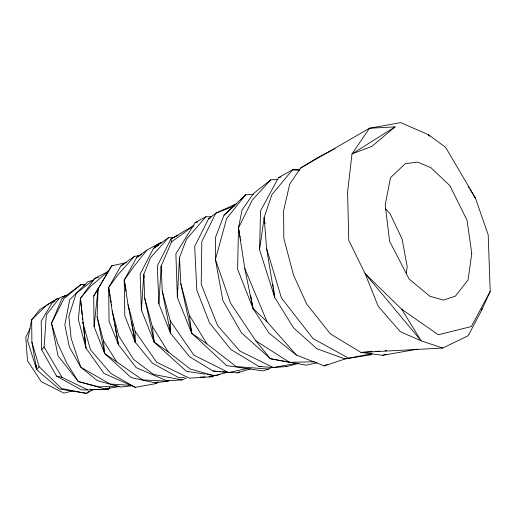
<?xml version="1.0" encoding="UTF-8"?>
<svg xmlns="http://www.w3.org/2000/svg" width="516" height="516" viewBox="0 0 516 516"><rect width="100%" height="100%" fill="white"/><g stroke="black" fill="none" stroke-linecap="round" stroke-linejoin="round"><path stroke-width="0.77" d="M277.905 179.458L270.765 179.813L253.337 193.674L242.004 210.089L238.489 227.911L237.599 269.152L253.014 308.458L268.907 333.033L296.358 355.085L324.28 365.896L346.984 358.304M371.688 354.627L345.069 358.936L316.908 348.758L293.501 327.808L274.673 297.377L259.574 249.68L260.554 210.954L278.492 177.652L292.566 169.809L299.744 169.867M169.493 380.434L168.048 381.15L155.097 382.82L131.309 377.654L104.625 353.518L97.137 316.785L98.085 288.805L111.72 265.792L126.459 262.631M272.158 367.179L268.63 369.05L263.025 370.92L226.53 365.567L191.655 333.162L177.369 297.468L179.484 257.523L186.489 239.198L205.961 216.752L211.547 216.746M248.106 368.282L228.691 372.558L213.127 371.049L189.611 356.769L170.557 333.291L158.896 303.911L161.147 266.172L171.493 241.952L193.481 225.924M205.368 374.152L186.431 371.327L154.136 342.095L141.403 310.039L143.758 274.415L150.446 257.794L168.474 237.67L174.743 237.244M109.914 387.703L108.154 389.303L87.778 389.915L62.023 377.364L44.099 347.081L46.356 314.857L59.708 297.661L67.377 295.216M84.024 330.73L85.959 348.087L80.412 298.39L90.597 286.27L108.379 271.313L94.815 278.401L80.412 298.39L78.374 319.469L85.959 348.087L103.903 373.39L135.321 387.348L156.387 383.517L158.135 381.917M94.073 326.538L98.085 288.805L93.725 296.055L94.073 326.538L104.625 353.518L142.584 379.924L168.048 381.15M406.369 273.59L407.163 266.572L402.132 239.121L390.193 213.914L385.452 208.703M259.574 249.68L264.166 217.404L271.964 194.532L292.566 169.809L299.474 170.028M58.895 299.119L57.476 298.609L39.693 309.619L31.644 319.746L27.606 340.844L36.649 369.708L59.192 388.948L86.391 393.379L93.299 389.483M332.278 150.104L316.637 158.193L300.557 168.081L289.663 184.238L283.594 210.825L283.839 238.424L293.527 275.054L306.717 304.066L330.453 333.962L360.968 352.428L442.754 348.042L468.193 335.735L481.628 310.226L481.97 308.652M253.466 194.306L245.629 194.816L223.989 215.224L215.501 237.379L215.43 259.542L222.886 300.551L241.443 332.801L270.461 358.743L289.579 362.342L314.463 361.755M481.628 310.226L490.2 291.385L488.194 234.793L475.365 197.944L445.598 147.318L428.454 134.721L400.648 122.621L369.469 128.245L300.557 168.081M30.018 328.615L25.8 337.161L27.509 360.723L41.222 381.621L63.945 393.134L72.53 390.915M296.358 355.085L267.03 321.758L253.014 308.458L244.81 268.617L238.489 227.911L252.33 199.976L270.765 179.813M232.839 205.626L234.922 204.491L215.798 213.192L208.554 218.849L194.667 246.461L196.828 290.147L209.541 322.945L230.865 349.532L258.948 366.437L273.351 367.547L286.844 366.495L298.248 363.445M168.474 237.67L153.452 248.441L140.159 274.125L141.403 310.039M490.2 291.385L471.34 326.544L438.271 334.749L401.764 309.297L365.089 273.603L348.752 240.275L347.597 192.113L351.996 153.929L369.469 128.245L395.05 126.865L371.972 146.305L351.996 153.929L395.05 126.865M184.451 377.589L178.923 377.764L152.51 363.258L135.25 342.295L124.808 315.792L124.24 280.046L136.824 257.265L146.937 250.028L161.444 242.281L154.606 246.442M186.379 378.022L182.032 379.931L166.894 380.782L136.192 367.656L118.403 344.611L109.057 321.313L108.644 287.489L120.996 265.766L134.579 256.265L139.359 255.826M93.725 296.055L111.72 265.792L113.314 265.637M205.961 216.752L195.242 222.506L175.885 253.859L177.369 297.468M128.007 304.588L135.127 331.311L135.25 342.295L128.007 304.588L124.24 280.046L133.908 266.437L146.937 250.028M115.016 324.777L118.403 344.611L112.185 310.877L108.644 287.489L118.022 274.66L134.579 256.265M31.908 342.114L36.649 369.708L39.081 366.644L31.908 342.114L31.644 319.746L47.13 304.795L57.476 298.609M87.778 389.915L81.341 389.851L56.457 376.029L41.699 349.738L44.099 347.081M109.734 387.639L108.154 389.303L90.016 389.677M156.387 383.517L157.496 382.35M223.989 215.224L236.818 203.452M240.895 199.705L244.977 195.964L245.629 194.816L226.666 218.494L215.43 259.542L230.562 303.15L255.743 340.792L270.461 358.743L306.304 365.18L317.095 362.774M135.127 331.311L156.658 362.277L189.353 378.17L212.889 376.68L214.682 375.158M93.777 279.614L76.194 293.456L68.854 316.302L71.131 338.373L80.748 367.16L97.382 380.692L120.667 387.013L132.251 385.736M88.92 391.386L86.391 393.379L61.565 388.554L39.081 366.644M153.452 248.441L158.754 245.132M136.824 257.265L141.61 254.349M120.996 265.766L124.388 263.728M194.055 225.318L170.899 239.076L157.296 266.011L158.896 303.911M54.883 301.299L52.11 302.873L41.177 321.197L41.699 349.738M62.513 296.971L65.287 295.397L67.596 295.346M208.554 218.849L210.631 217.713M177.93 235.354L170.899 239.076L171.493 241.952M333.704 149.369L335.123 148.634M324.28 365.896L327.131 364.457M229.588 372.288L237.431 372.875L239.592 371.862M219.99 374.242L216.417 375.796L214.05 375.442M234.574 205.897L215.798 213.192L201.833 241.488L201.201 284.258L217.552 325.499L239.843 351.061L273.351 367.547L296.59 363.303M85.204 284.993L81.276 284.355L61.804 298.841L51.51 323.268L57.986 355.73L78.277 381.55L105.161 388.98L107.399 388.187M94.815 278.401L98.543 277.208M155.097 382.82L157.341 382.117M237.431 372.875L250.899 368.721M278.492 177.652L280.814 176.994M372.165 351.648L360.968 352.428L382.543 355.33L386.329 354.266M227.543 372.32L213.901 375.687L190.269 369.024L168.242 351.951L154.136 342.095L144.68 298.042L143.758 274.415L144.248 277.602M91.951 280.723L88.081 281.51L69.724 299.686L64.816 324.932L69.389 347.068L80.748 367.16L110.05 384.033L132.212 385.458M195.242 222.506L197.57 222.061M372.004 353.724L348.577 358.156L312.98 338.535L281.426 297.951L266.585 248.48L264.166 217.404L264.998 223.738M382.543 355.33L417.87 349.106M105.161 388.98L119.77 386.49M166.894 380.782L168.455 380.537M375.364 351.422L379.363 351.138M384.962 350.745L386.561 350.635M118.119 386.078L99.272 386.923L78.277 381.55L66.77 363.058L57.631 343.224L51.51 323.268L63.9 298.758L81.276 284.355L84.276 285.174M200.253 377.086L204.994 376.932M208.941 376.809L212.889 376.68M258.948 366.437L261.341 366.437M285.251 366.489L286.844 366.495M137.275 255.968L138.849 256.078M213.127 371.049L220.964 371.636M222.531 371.759L226.453 372.049M268.63 369.05L236.167 366.579L206.948 343.914L191.655 333.162L180.819 283.761L179.484 257.523M206.948 374.384L212.476 375.209M182.032 379.931L153.433 374.41L133.476 359.304L118.919 336.174L112.185 310.877M56.457 376.029L62.023 377.364M442.754 348.042L421.153 340.844L400.216 331.601L378.151 306.149L365.089 273.603L421.153 340.844L401.764 309.297M228.691 372.558L193.861 355.169L170.267 320.836L162.25 291.063L161.147 266.172L161.811 270.913M135.321 387.348L110.798 373.397L90.494 349.835L82.818 322.474M255.743 340.792L289.579 362.342M473.449 195.364L475.365 197.944L469.902 189.249M468.225 186.573L469.063 187.914M97.137 316.785L103.477 340.747L116.706 361.839M144.68 298.042L152.252 326.254L168.242 351.951M180.819 283.761L189.34 315.186L206.948 343.914M244.81 268.617L267.03 321.758M162.25 291.063L170.557 333.291L170.267 320.836M238.489 227.911L239.624 234.232M239.908 235.812L240.198 237.386M240.482 238.966L240.766 240.546M250.737 295.823L253.014 308.458M124.24 280.046L126.194 291.076M131.625 321.81L135.25 342.295M108.644 287.489L110.14 296.216M110.411 297.803L111.224 302.563M111.495 304.15L111.766 305.736M114.068 319.223L114.339 320.81M266.585 248.48L274.673 297.377L273.422 287.876M190.894 328.434L191.655 333.162L189.34 315.186M153.284 336.522L154.136 342.095L152.252 326.254M169.338 324.609L169.558 326.189M169.783 327.763L170.557 333.291M273.009 284.709L273.216 286.296M80.412 298.39L82.263 314.954M82.528 317.321L82.792 319.688M83.057 322.055L83.321 324.422M83.495 326.002L83.85 329.156M104.296 350.325L104.625 353.518L103.477 340.747M31.644 319.746L31.805 321.333M36.172 364.947L36.649 369.708M471.759 253.427L468.083 279.949L455.344 296.171L443.489 300.067L429.976 296.319L409.111 279.033L389.632 241.301L385.175 204.891L390.535 177.639L405.273 163.701L417.573 162.089L430.86 167.668L449.9 185.708L467.057 220.345L471.759 253.427M429.435 135.979L428.454 134.721L429.409 136.011"/></g></svg>
